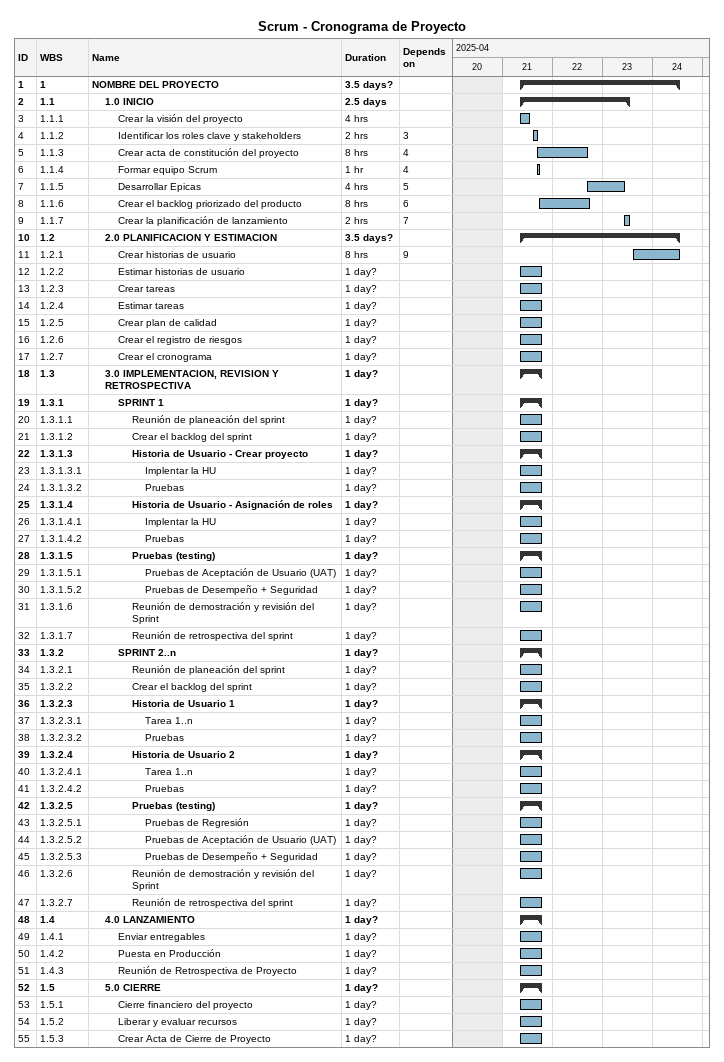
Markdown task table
Scrum - Cronograma de Proyecto

| ID | WBS | Task | Duration | Start | Finish | Predecessors |
|---|---|---|---|---|---|---|
| 1 | 1 | **NOMBRE DEL PROYECTO** | 3.5d? | 2025-04-21 | 2025-04-24 |  |
| 2 | 1.1 | **1.0 INICIO** | 2.5d | 2025-04-21 | 2025-04-23 |  |
| 3 | 1.1.1 | Crear la visión del proyecto | 4h | 2025-04-21 | 2025-04-21 |  |
| 4 | 1.1.2 | Identificar los roles clave y stakeholders | 2h | 2025-04-21 | 2025-04-21 | 3 |
| 5 | 1.1.3 | Crear acta de constitución del proyecto | 8h | 2025-04-21 | 2025-04-22 | 4 |
| 6 | 1.1.4 | Formar equipo Scrum | 1h | 2025-04-21 | 2025-04-21 | 4 |
| 7 | 1.1.5 | Desarrollar Epicas | 4h | 2025-04-22 | 2025-04-23 | 5 |
| 8 | 1.1.6 | Crear el backlog priorizado del producto | 8h | 2025-04-21 | 2025-04-22 | 6 |
| 9 | 1.1.7 | Crear la planificación de lanzamiento | 2h | 2025-04-23 | 2025-04-23 | 7 |
| 10 | 1.2 | **2.0 PLANIFICACION Y ESTIMACION** | 3.5d? | 2025-04-21 | 2025-04-24 |  |
| 11 | 1.2.1 | Crear historias de usuario | 8h | 2025-04-23 | 2025-04-24 | 9 |
| 12 | 1.2.2 | Estimar historias de usuario | 1d? | 2025-04-21 | 2025-04-21 |  |
| 13 | 1.2.3 | Crear tareas | 1d? | 2025-04-21 | 2025-04-21 |  |
| 14 | 1.2.4 | Estimar tareas | 1d? | 2025-04-21 | 2025-04-21 |  |
| 15 | 1.2.5 | Crear plan de calidad | 1d? | 2025-04-21 | 2025-04-21 |  |
| 16 | 1.2.6 | Crear el registro de riesgos | 1d? | 2025-04-21 | 2025-04-21 |  |
| 17 | 1.2.7 | Crear el cronograma | 1d? | 2025-04-21 | 2025-04-21 |  |
| 18 | 1.3 | **3.0 IMPLEMENTACION, REVISION Y RETROSPECTIVA** | 1d? | 2025-04-21 | 2025-04-21 |  |
| 19 | 1.3.1 | **SPRINT 1** | 1d? | 2025-04-21 | 2025-04-21 |  |
| 20 | 1.3.1.1 | Reunión de planeación del sprint | 1d? | 2025-04-21 | 2025-04-21 |  |
| 21 | 1.3.1.2 | Crear el backlog del sprint | 1d? | 2025-04-21 | 2025-04-21 |  |
| 22 | 1.3.1.3 | **Historia de Usuario - Crear proyecto** | 1d? | 2025-04-21 | 2025-04-21 |  |
| 23 | 1.3.1.3.1 | Implentar la HU | 1d? | 2025-04-21 | 2025-04-21 |  |
| 24 | 1.3.1.3.2 | Pruebas | 1d? | 2025-04-21 | 2025-04-21 |  |
| 25 | 1.3.1.4 | **Historia de Usuario - Asignación de roles** | 1d? | 2025-04-21 | 2025-04-21 |  |
| 26 | 1.3.1.4.1 | Implentar la HU | 1d? | 2025-04-21 | 2025-04-21 |  |
| 27 | 1.3.1.4.2 | Pruebas | 1d? | 2025-04-21 | 2025-04-21 |  |
| 28 | 1.3.1.5 | **Pruebas (testing)** | 1d? | 2025-04-21 | 2025-04-21 |  |
| 29 | 1.3.1.5.1 | Pruebas de Aceptación de Usuario (UAT) | 1d? | 2025-04-21 | 2025-04-21 |  |
| 30 | 1.3.1.5.2 | Pruebas de Desempeño + Seguridad | 1d? | 2025-04-21 | 2025-04-21 |  |
| 31 | 1.3.1.6 | Reunión de demostración y revisión del Sprint | 1d? | 2025-04-21 | 2025-04-21 |  |
| 32 | 1.3.1.7 | Reunión de retrospectiva del sprint | 1d? | 2025-04-21 | 2025-04-21 |  |
| 33 | 1.3.2 | **SPRINT 2..n** | 1d? | 2025-04-21 | 2025-04-21 |  |
| 34 | 1.3.2.1 | Reunión de planeación del sprint | 1d? | 2025-04-21 | 2025-04-21 |  |
| 35 | 1.3.2.2 | Crear el backlog del sprint | 1d? | 2025-04-21 | 2025-04-21 |  |
| 36 | 1.3.2.3 | **Historia de Usuario 1** | 1d? | 2025-04-21 | 2025-04-21 |  |
| 37 | 1.3.2.3.1 | Tarea 1..n | 1d? | 2025-04-21 | 2025-04-21 |  |
| 38 | 1.3.2.3.2 | Pruebas | 1d? | 2025-04-21 | 2025-04-21 |  |
| 39 | 1.3.2.4 | **Historia de Usuario 2** | 1d? | 2025-04-21 | 2025-04-21 |  |
| 40 | 1.3.2.4.1 | Tarea 1..n | 1d? | 2025-04-21 | 2025-04-21 |  |
| 41 | 1.3.2.4.2 | Pruebas | 1d? | 2025-04-21 | 2025-04-21 |  |
| 42 | 1.3.2.5 | **Pruebas (testing)** | 1d? | 2025-04-21 | 2025-04-21 |  |
| 43 | 1.3.2.5.1 | Pruebas de Regresión | 1d? | 2025-04-21 | 2025-04-21 |  |
| 44 | 1.3.2.5.2 | Pruebas de Aceptación de Usuario (UAT) | 1d? | 2025-04-21 | 2025-04-21 |  |
| 45 | 1.3.2.5.3 | Pruebas de Desempeño + Seguridad | 1d? | 2025-04-21 | 2025-04-21 |  |
| 46 | 1.3.2.6 | Reunión de demostración y revisión del Sprint | 1d? | 2025-04-21 | 2025-04-21 |  |
| 47 | 1.3.2.7 | Reunión de retrospectiva del sprint | 1d? | 2025-04-21 | 2025-04-21 |  |
| 48 | 1.4 | **4.0 LANZAMIENTO** | 1d? | 2025-04-21 | 2025-04-21 |  |
| 49 | 1.4.1 | Enviar entregables | 1d? | 2025-04-21 | 2025-04-21 |  |
| 50 | 1.4.2 | Puesta en Producción | 1d? | 2025-04-21 | 2025-04-21 |  |
| 51 | 1.4.3 | Reunión de Retrospectiva de Proyecto | 1d? | 2025-04-21 | 2025-04-21 |  |
| 52 | 1.5 | **5.0 CIERRE** | 1d? | 2025-04-21 | 2025-04-21 |  |
| 53 | 1.5.1 | Cierre financiero del proyecto | 1d? | 2025-04-21 | 2025-04-21 |  |
| 54 | 1.5.2 | Liberar y evaluar recursos | 1d? | 2025-04-21 | 2025-04-21 |  |
| 55 | 1.5.3 | Crear Acta de Cierre de Proyecto | 1d? | 2025-04-21 | 2025-04-21 |  |
